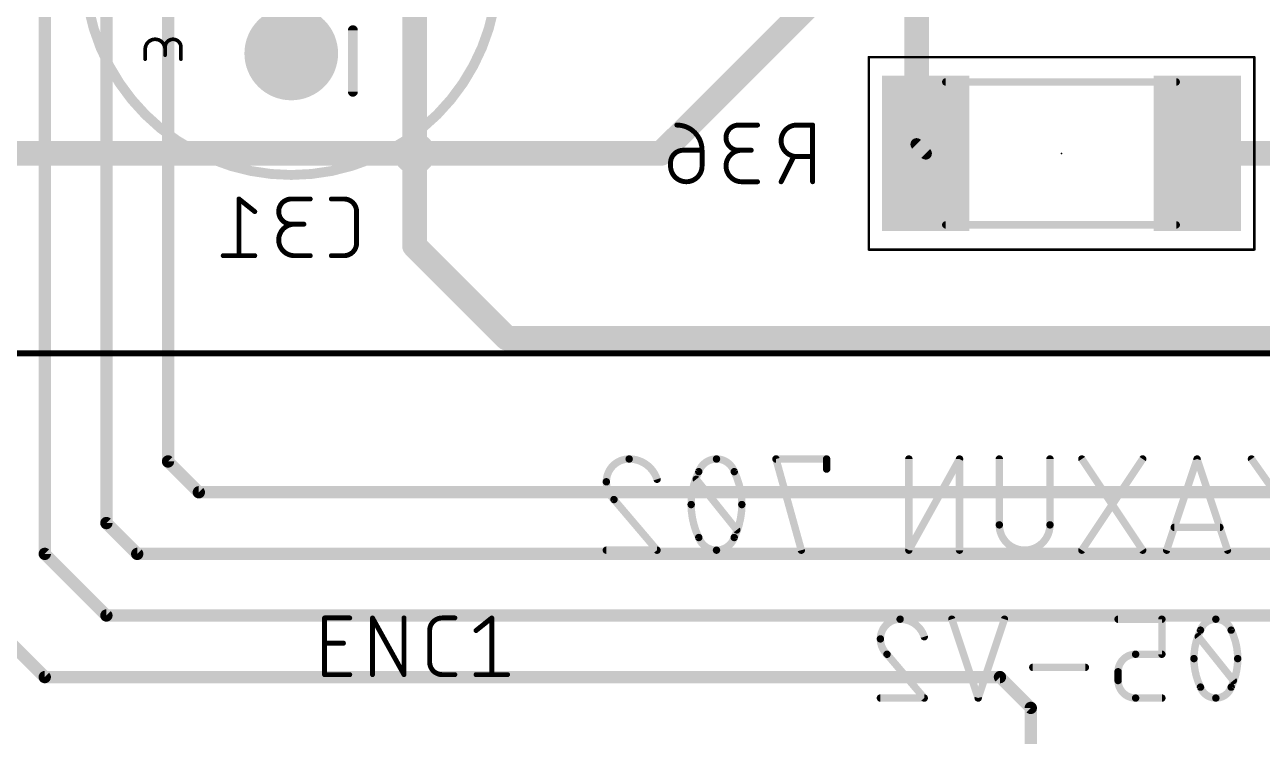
# Model space of a CAD drawing. Extents: x -10 to 79, y 9 to 113.
# Drawn here: x 11.02 to 36.52, y 27.36 to 42.02 of the extents above; entities that cross this region are included whole.
import ezdxf

# ---------------------------------------------------------------- set-up
doc = ezdxf.new("R2010")
doc.units = 0
for name, color, linetype in [('1', 12, 'CONTINUOUS'), ('16', 132, 'CONTINUOUS'), ('17', 110, 'CONTINUOUS'), ('18', 110, 'CONTINUOUS'), ('21', 253, 'CONTINUOUS'), ('22', 253, 'CONTINUOUS'), ('24', 53, 'CONTINUOUS'), ('26', 253, 'CONTINUOUS'), ('28', 253, 'CONTINUOUS'), ('40', 132, 'CONTINUOUS'), ('52', 253, 'CONTINUOUS')]:
    doc.layers.add(name, color=color, linetype=linetype)

# ---------------------------------------------------------------- blocks, each defined once
blk = doc.blocks.new('ROUNDP')
at = {"const_width": 0.5}
blk.add_lwpolyline([(0, -0.25, 1), (0, 0.25, 1), (0, -0.25)], format="xyb", dxfattribs=at)
blk = doc.blocks.new('RECT')
blk.add_solid([(-0.5, -0.5), (0.5, -0.5), (-0.5, 0.5), (0.5, 0.5)])
blk = doc.blocks.new('ROUNDV')
at = {"const_width": 0.5}
blk.add_lwpolyline([(0, -0.25, 1), (0, 0.25, 1), (0, -0.25)], format="xyb", dxfattribs=at)

msp = doc.modelspace()

# ---------------------------------------------------------------- linework, layer by layer
at = {"layer": '1'}
for points, const_width in [([(12.7, 60.96), (12.7, 31.75)], 0.254), ([(11.43, 31.115), (11.43, 57.15)], 0.254), ([(19.05, 39.37), (19.05, 53.975)], 0.508), ([(13.97, 52.705), (13.97, 33.02)], 0.254), ([(13.97, 33.02), (14.605, 32.385)], 0.254), ([(14.605, 32.385), (43.815, 32.385)], 0.254), ([(13.335, 31.115), (12.7, 31.75)], 0.254), ([(12.7, 29.845), (11.43, 31.115)], 0.254), ([(13.335, 31.115), (40.64, 31.115)], 0.254), ([(10.16, 29.845), (11.43, 28.575)], 0.254), ([(12.7, 29.845), (38.735, 29.845)], 0.254), ([(11.43, 28.575), (31.115, 28.575)], 0.254), ([(31.115, 28.575), (31.75, 27.94)], 0.254), ([(31.75, 27.94), (31.75, 26.25)], 0.254)]:
    msp.add_lwpolyline(points, dxfattribs=dict(at, const_width=const_width))
for points, const_width in [([(18.923, 39.37, 1), (19.177, 39.37)], 0.254), ([(14.0149, 33.0649, 1), (13.9251, 32.9751)], 0.127), ([(13.9065, 33.02, 1), (14.0335, 33.02)], 0.127), ([(14.605, 32.4485, 1), (14.605, 32.3215)], 0.127), ([(14.5601, 32.3401, 1), (14.6499, 32.4299)], 0.127), ([(12.7449, 31.7949, 1), (12.6551, 31.7051)], 0.127), ([(12.6365, 31.75, 1), (12.7635, 31.75)], 0.127), ([(11.4749, 31.1599, 1), (11.3851, 31.0701)], 0.127), ([(11.3665, 31.115, 1), (11.4935, 31.115)], 0.127), ([(13.335, 31.1785, 1), (13.335, 31.0515)], 0.127), ([(13.2901, 31.0701, 1), (13.3799, 31.1599)], 0.127), ([(12.7, 29.9085, 1), (12.7, 29.7815)], 0.127), ([(12.6551, 29.8001, 1), (12.7449, 29.8899)], 0.127), ([(11.43, 28.6385, 1), (11.43, 28.5115)], 0.127), ([(11.3851, 28.5301, 1), (11.4749, 28.6199)], 0.127), ([(31.1599, 28.6199, 1), (31.0701, 28.5301)], 0.127), ([(31.115, 28.5115, 1), (31.115, 28.6385)], 0.127), ([(31.8135, 27.94, 1), (31.6865, 27.94)], 0.127), ([(31.7051, 27.8951, 1), (31.7949, 27.9849)], 0.127)]:
    msp.add_lwpolyline(points, format="xyb", dxfattribs=dict(at, const_width=const_width))
at = {"layer": '16'}
for points, const_width in [([(28.575, 43.815), (24.13, 39.37)], 0.508), ([(29.3975, 39.5575), (29.3975, 42.7325)], 0.508), ([(19.05, 39.37), (2.54, 39.37)], 0.508), ([(24.13, 39.37), (19.05, 39.37)], 0.508), ([(19.05, 37.465), (19.05, 39.37)], 0.508), ([(29.3975, 39.5575), (29.585, 39.37)], 0.254), ([(38.735, 39.37), (35.185, 39.37)], 0.508), ([(20.955, 35.56), (19.05, 37.465)], 0.508), ([(40.64, 35.56), (20.955, 35.56)], 0.508)]:
    msp.add_lwpolyline(points, dxfattribs=dict(at, const_width=const_width))
for points, const_width in [([(19.05, 39.497, 1), (19.05, 39.243)], 0.254), ([(19.177, 39.37, 1), (18.923, 39.37)], 0.254), ([(19.05, 39.243, 1), (19.05, 39.497)], 0.254), ([(24.0402, 39.4598, 1), (24.2198, 39.2802)], 0.254), ([(24.13, 39.243, 1), (24.13, 39.497)], 0.254), ([(29.2705, 39.5575, 1), (29.5245, 39.5575)], 0.254), ([(29.4424, 39.6024, 1), (29.3526, 39.5126)], 0.127), ([(35.185, 39.497, 1), (35.185, 39.243)], 0.254), ([(29.5401, 39.3251, 1), (29.6299, 39.4149)], 0.127), ([(19.1398, 37.5548, 1), (18.9602, 37.3752)], 0.254), ([(18.923, 37.465, 1), (19.177, 37.465)], 0.254), ([(20.955, 35.687, 1), (20.955, 35.433)], 0.254), ([(20.8652, 35.4702, 1), (21.0448, 35.6498)], 0.254)]:
    msp.add_lwpolyline(points, format="xyb", dxfattribs=dict(at, const_width=const_width))
at = {"layer": '21'}
for points, const_width in [([(56.75, 35.25), (2.94, 35.25)], 0.127), ([(17.1958, 28.6258), (17.1958, 29.7942)], 0.1016), ([(17.1958, 29.7942), (17.7151, 29.7942)], 0.1016), ([(18.1841, 28.6258), (18.1841, 29.7942)], 0.1016), ([(18.1841, 29.7942), (18.8332, 28.6258)], 0.1016), ([(18.8332, 28.6258), (18.8332, 29.7942)], 0.1016), ([(19.6216, 29.7942), (19.8812, 29.7942)], 0.1016), ([(20.3177, 29.5346), (20.6423, 29.7942)], 0.1016), ([(20.6423, 29.7942), (20.6423, 28.6258)], 0.1016), ([(19.3619, 28.8854), (19.3619, 29.5346)], 0.1016), ([(17.1958, 29.2749), (17.5853, 29.2749)], 0.1016), ([(17.7151, 28.6258), (17.1958, 28.6258)], 0.1016), ([(19.8812, 28.6258), (19.6216, 28.6258)], 0.1016), ([(20.3177, 28.6258), (20.9668, 28.6258)], 0.1016)]:
    msp.add_lwpolyline(points, dxfattribs=dict(at, const_width=const_width))
for points, const_width in [([(17.2212, 29.7942, 1), (17.1704, 29.7942)], 0.0508), ([(17.1958, 29.8196, 1), (17.1958, 29.7688)], 0.0508), ([(17.7151, 29.7688, 1), (17.7151, 29.8196)], 0.0508), ([(18.2095, 29.7942, 1), (18.1587, 29.7942)], 0.0508), ([(18.2063, 29.8065, 1), (18.1619, 29.7819)], 0.0508), ([(18.8587, 29.7942, 1), (18.8078, 29.7942)], 0.0508), ([(19.6216, 29.7942, 0.4142), (19.3619, 29.5346)], 0.1016), ([(19.6216, 29.8196, 1), (19.6216, 29.7688)], 0.0508), ([(19.6216, 29.7688, 1), (19.6216, 29.8196)], 0.0508), ([(19.8812, 29.7688, 1), (19.8812, 29.8196)], 0.0508), ([(20.6677, 29.7942, 1), (20.6169, 29.7942)], 0.0508), ([(20.6582, 29.7744, 1), (20.6264, 29.814)], 0.0508), ([(19.3873, 29.5346, 1), (19.3365, 29.5346)], 0.0508), ([(19.3365, 29.5346, 1), (19.3873, 29.5346)], 0.0508), ([(20.3019, 29.5544, 1), (20.3336, 29.5147)], 0.0508), ([(17.1958, 29.3003, 1), (17.1958, 29.2495)], 0.0508), ([(17.5853, 29.2495, 1), (17.5853, 29.3003)], 0.0508), ([(19.3619, 28.8854, 0.4142), (19.6216, 28.6258)], 0.1016), ([(19.3873, 28.8854, 1), (19.3365, 28.8854)], 0.0508), ([(19.3365, 28.8854, 1), (19.3873, 28.8854)], 0.0508), ([(17.1958, 28.6512, 1), (17.1958, 28.6004)], 0.0508), ([(17.1704, 28.6258, 1), (17.2212, 28.6258)], 0.0508), ([(17.7151, 28.6004, 1), (17.7151, 28.6512)], 0.0508), ([(18.1587, 28.6258, 1), (18.2095, 28.6258)], 0.0508), ([(18.8078, 28.6258, 1), (18.8587, 28.6258)], 0.0508), ([(18.811, 28.6135, 1), (18.8555, 28.6381)], 0.0508), ([(19.6216, 28.6512, 1), (19.6216, 28.6004)], 0.0508), ([(19.6216, 28.6004, 1), (19.6216, 28.6512)], 0.0508), ([(19.8812, 28.6004, 1), (19.8812, 28.6512)], 0.0508), ([(20.3177, 28.6512, 1), (20.3177, 28.6004)], 0.0508), ([(20.6169, 28.6258, 1), (20.6677, 28.6258)], 0.0508), ([(20.9668, 28.6004, 1), (20.9668, 28.6512)], 0.0508)]:
    msp.add_lwpolyline(points, format="xyb", dxfattribs=dict(at, const_width=const_width))
at = {"layer": '22'}
for points, const_width in [([(16.51, 38.9255, 1), (16.51, 47.4345, 1), (16.51, 38.9255)], 0.2032), ([(17.8308, 41.91, 1), (17.7292, 41.91)], 0.1016), ([(17.7292, 40.64, 1), (17.8308, 40.64)], 0.1016), ([(23.4735, 33.0708, 0.4142), (23.0036, 32.6009)], 0.1524), ([(24.0478, 32.6531, 0.3252), (23.4735, 33.0708)], 0.1524), ([(23.4735, 33.1089, 1), (23.4735, 33.0327)], 0.0762), ([(23.4735, 33.0327, 1), (23.4735, 33.1089)], 0.0762), ([(25.2734, 33.0708, 0.3205), (24.9079, 32.8097)], 0.1524), ([(25.6389, 32.8097, 0.3205), (25.2734, 33.0708)], 0.1524), ([(25.2734, 33.1089, 1), (25.2734, 33.0327)], 0.0762), ([(25.2734, 33.0327, 1), (25.2734, 33.1089)], 0.0762), ([(26.499, 33.1089, 1), (26.499, 33.0327)], 0.0762), ([(26.5357, 33.081, 1), (26.4623, 33.0606)], 0.0762), ([(27.5813, 33.0708, 1), (27.5051, 33.0708)], 0.0762), ([(27.5051, 32.862, 1), (27.5813, 32.862)], 0.0762), ([(27.5432, 33.0327, 1), (27.5432, 33.1089)], 0.0762), ([(29.2752, 33.0708, 1), (29.199, 33.0708)], 0.0762), ([(30.3194, 33.0708, 1), (30.2432, 33.0708)], 0.0762), ([(30.3146, 33.0523, 1), (30.248, 33.0893)], 0.0762), ([(31.1394, 33.0708, 1), (31.0632, 33.0708)], 0.0762), ([(32.1836, 33.0708, 1), (32.1074, 33.0708)], 0.0762), ([(32.8346, 33.0919, 1), (32.7712, 33.0497)], 0.0762), ([(34.0876, 33.0497, 1), (34.0242, 33.0919)], 0.0762), ([(35.2133, 33.0828, 1), (35.141, 33.0588)], 0.0762), ([(35.2133, 33.0588, 1), (35.141, 33.0828)], 0.0762), ([(36.3294, 33.0928, 1), (36.2672, 33.0488)], 0.0762), ([(23.0036, 32.6009, 0.2053), (23.1602, 32.2354)], 0.1524), ([(23.0417, 32.6009, 1), (22.9655, 32.6009)], 0.0762), ([(24.0115, 32.6414, 1), (24.084, 32.6648)], 0.0762), ([(24.9079, 32.8097, 0.1139), (24.7513, 32.131)], 0.1524), ([(24.8855, 32.6769, 1), (24.8259, 32.6293)], 0.0762), ([(24.8719, 32.8221, 1), (24.9439, 32.7974)], 0.0762), ([(24.9422, 32.793, 1), (24.8737, 32.8264)], 0.0762), ([(25.6731, 32.8264, 1), (25.6046, 32.793)], 0.0762), ([(25.7955, 32.131, 0.1139), (25.6389, 32.8097)], 0.1524), ([(25.6028, 32.7974, 1), (25.6749, 32.8221)], 0.0762), ([(22.9655, 32.6009, 1), (23.0417, 32.6009)], 0.0762), ([(23.1892, 32.2601, 1), (23.1312, 32.2107)], 0.0762), ([(23.1339, 32.2078, 1), (23.1865, 32.263)], 0.0762), ([(24.7513, 32.131, 0.1139), (24.9079, 31.4523)], 0.1524), ([(24.7894, 32.131, 1), (24.7132, 32.131)], 0.0762), ([(24.7132, 32.131, 1), (24.7894, 32.131)], 0.0762), ([(25.6389, 31.4523, 0.1139), (25.7955, 32.131)], 0.1524), ([(25.8336, 32.131, 1), (25.7574, 32.131)], 0.0762), ([(25.7574, 32.131, 1), (25.8336, 32.131)], 0.0762), ([(25.6613, 31.5851, 1), (25.7208, 31.6327)], 0.0762), ([(31.1013, 31.7133, 1), (32.1455, 31.7133)], 0.1524), ([(31.1394, 31.7133, 1), (31.0632, 31.7133)], 0.0762), ([(31.0632, 31.7133, 1), (31.1394, 31.7133)], 0.0762), ([(32.1836, 31.7133, 1), (32.1074, 31.7133)], 0.0762), ([(32.1074, 31.7133, 1), (32.1836, 31.7133)], 0.0762), ([(34.7072, 31.6992, 1), (34.7072, 31.623)], 0.0762), ([(35.647, 31.623, 1), (35.647, 31.6992)], 0.0762), ([(24.9079, 31.4523, 0.3205), (25.2734, 31.1912)], 0.1524), ([(24.944, 31.4646, 1), (24.8719, 31.4399)], 0.0762), ([(24.8737, 31.4356, 1), (24.9422, 31.4689)], 0.0762), ([(25.2734, 31.1912, 0.3205), (25.6389, 31.4523)], 0.1524), ([(25.6046, 31.4689, 1), (25.6731, 31.4356)], 0.0762), ([(25.6749, 31.4399, 1), (25.6028, 31.4646)], 0.0762), ([(23.0036, 31.2293, 1), (23.0036, 31.1531)], 0.0762), ([(24.0188, 31.1665, 1), (24.0768, 31.2159)], 0.0762), ([(24.0478, 31.1531, 1), (24.0478, 31.2293)], 0.0762), ([(25.2734, 31.2293, 1), (25.2734, 31.1531)], 0.0762), ([(25.2734, 31.1531, 1), (25.2734, 31.2293)], 0.0762), ([(26.9844, 31.181, 1), (27.0578, 31.2014)], 0.0762), ([(29.2038, 31.2097, 1), (29.2704, 31.1727)], 0.0762), ([(29.199, 31.1912, 1), (29.2752, 31.1912)], 0.0762), ([(30.2432, 31.1912, 1), (30.3194, 31.1912)], 0.0762), ([(32.7712, 31.2123, 1), (32.8346, 31.1701)], 0.0762), ([(34.0242, 31.1701, 1), (34.0876, 31.2123)], 0.0762), ([(34.5145, 31.2032, 1), (34.5867, 31.1792)], 0.0762), ([(35.7675, 31.1792, 1), (35.8398, 31.2032)], 0.0762), ([(29.0576, 29.7688, 0.4142), (28.6512, 29.3624)], 0.1524), ([(29.5543, 29.4076, 0.3252), (29.0576, 29.7688)], 0.1524), ([(29.0576, 29.8069, 1), (29.0576, 29.7307)], 0.0762), ([(29.0576, 29.7307, 1), (29.0576, 29.8069)], 0.0762), ([(30.1602, 29.7808, 1), (30.0879, 29.7568)], 0.0762), ([(31.2439, 29.7568, 1), (31.1716, 29.7808)], 0.0762), ([(33.549, 29.8069, 1), (33.549, 29.7307)], 0.0762), ([(34.4902, 29.7688, 1), (34.414, 29.7688)], 0.0762), ([(34.4521, 29.7307, 1), (34.4521, 29.8069)], 0.0762), ([(35.5637, 29.7688, 0.3205), (35.2476, 29.543)], 0.1524), ([(35.8798, 29.543, 0.3205), (35.5637, 29.7688)], 0.1524), ([(35.5637, 29.8069, 1), (35.5637, 29.7307)], 0.0762), ([(35.5637, 29.7307, 1), (35.5637, 29.8069)], 0.0762), ([(35.2476, 29.543, 0.1139), (35.1121, 28.956)], 0.1524), ([(35.2115, 29.5554, 1), (35.2836, 29.5307)], 0.0762), ([(35.2818, 29.5263, 1), (35.2133, 29.5597)], 0.0762), ([(35.914, 29.5597, 1), (35.8455, 29.5263)], 0.0762), ([(36.0152, 28.956, 0.1139), (35.8798, 29.543)], 0.1524), ([(35.8437, 29.5307, 1), (35.9158, 29.5554)], 0.0762), ([(28.6512, 29.3624, 0.2053), (28.7867, 29.0463)], 0.1524), ([(28.6893, 29.3624, 1), (28.6131, 29.3624)], 0.0762), ([(28.6131, 29.3624, 1), (28.6893, 29.3624)], 0.0762), ([(29.5181, 29.3958, 1), (29.5906, 29.4193)], 0.0762), ([(35.2322, 29.4314, 1), (35.1727, 29.3838)], 0.0762), ([(28.8157, 29.071, 1), (28.7576, 29.0216)], 0.0762), ([(28.7604, 29.0187, 1), (28.8129, 29.0739)], 0.0762), ([(33.9102, 29.0463, 0.4142), (33.549, 28.6851)], 0.1524), ([(33.9102, 29.0844, 1), (33.9102, 29.0082)], 0.0762), ([(33.9102, 29.0082, 1), (33.9102, 29.0844)], 0.0762), ([(34.414, 29.0463, 1), (34.4902, 29.0463)], 0.0762), ([(34.4521, 29.0082, 1), (34.4521, 29.0844)], 0.0762), ([(31.7913, 28.8135, 1), (31.7913, 28.7373)], 0.0762), ([(32.8751, 28.7373, 1), (32.8751, 28.8135)], 0.0762), ([(35.1121, 28.956, 0.1139), (35.2476, 28.369)], 0.1524), ([(35.1502, 28.956, 1), (35.074, 28.956)], 0.0762), ([(35.074, 28.956, 1), (35.1502, 28.956)], 0.0762), ([(35.8798, 28.369, 0.1139), (36.0152, 28.956)], 0.1524), ([(36.0533, 28.956, 1), (35.9771, 28.956)], 0.0762), ([(35.9771, 28.956, 1), (36.0533, 28.956)], 0.0762), ([(33.5871, 28.6851, 1), (33.5109, 28.6851)], 0.0762), ([(33.5109, 28.6851, 1), (33.5871, 28.6851)], 0.0762), ([(33.549, 28.5044, 0.4142), (33.9102, 28.1432)], 0.1524), ([(33.5871, 28.5044, 1), (33.5109, 28.5044)], 0.0762), ([(35.8952, 28.4806, 1), (35.9547, 28.5282)], 0.0762), ([(33.5109, 28.5044, 1), (33.5871, 28.5044)], 0.0762), ([(35.2836, 28.3813, 1), (35.2115, 28.3566)], 0.0762), ([(35.2476, 28.369, 0.3205), (35.5637, 28.1432)], 0.1524), ([(35.2133, 28.3523, 1), (35.2818, 28.3857)], 0.0762), ([(35.5637, 28.1432, 0.3205), (35.8798, 28.369)], 0.1524), ([(35.8455, 28.3857, 1), (35.914, 28.3523)], 0.0762), ([(35.9158, 28.3566, 1), (35.8437, 28.3813)], 0.0762), ([(28.6512, 28.1813, 1), (28.6512, 28.1051)], 0.0762), ([(29.5253, 28.1185, 1), (29.5833, 28.1679)], 0.0762), ([(29.5543, 28.1051, 1), (29.5543, 28.1813)], 0.0762), ([(30.6297, 28.1552, 1), (30.702, 28.1312)], 0.0762), ([(30.6297, 28.1312, 1), (30.702, 28.1552)], 0.0762), ([(33.9102, 28.1813, 1), (33.9102, 28.1051)], 0.0762), ([(33.9102, 28.1051, 1), (33.9102, 28.1813)], 0.0762), ([(34.4521, 28.1051, 1), (34.4521, 28.1813)], 0.0762), ([(35.5637, 28.1813, 1), (35.5637, 28.1051)], 0.0762), ([(35.5637, 28.1051, 1), (35.5637, 28.1813)], 0.0762)]:
    msp.add_lwpolyline(points, format="xyb", dxfattribs=dict(at, const_width=const_width))
for points, const_width in [([(17.78, 41.91), (17.78, 40.64)], 0.2032), ([(27.5432, 33.0708), (26.499, 33.0708)], 0.1524), ([(26.499, 33.0708), (27.0211, 31.1912)], 0.1524), ([(27.5432, 32.862), (27.5432, 33.0708)], 0.1524), ([(30.2813, 33.0708), (29.2371, 31.1912)], 0.1524), ([(29.2371, 31.1912), (29.2371, 33.0708)], 0.1524), ([(30.2813, 31.1912), (30.2813, 33.0708)], 0.1524), ([(31.1013, 31.7133), (31.1013, 33.0708)], 0.1524), ([(32.1455, 33.0708), (32.1455, 31.7133)], 0.1524), ([(34.0559, 31.1912), (32.8029, 33.0708)], 0.1524), ([(34.0559, 33.0708), (32.8029, 31.1912)], 0.1524), ([(35.1771, 33.0708), (34.5506, 31.1912)], 0.1524), ([(35.8037, 31.1912), (35.1771, 33.0708)], 0.1524), ([(36.9249, 32.1832), (36.2983, 33.0708)], 0.1524), ([(25.6911, 31.6089), (24.8557, 32.6531)], 0.1524), ([(23.1602, 32.2354), (24.0478, 31.1912)], 0.1524), ([(34.7072, 31.6611), (35.647, 31.6611)], 0.1524), ([(24.0478, 31.1912), (23.0036, 31.1912)], 0.1524), ([(30.6659, 28.1432), (30.124, 29.7688)], 0.1524), ([(31.2077, 29.7688), (30.6659, 28.1432)], 0.1524), ([(34.4521, 29.7688), (33.549, 29.7688)], 0.1524), ([(34.4521, 29.0463), (34.4521, 29.7688)], 0.1524), ([(35.9249, 28.5044), (35.2024, 29.4076)], 0.1524), ([(28.7867, 29.0463), (29.5543, 28.1432)], 0.1524), ([(33.9102, 29.0463), (34.4521, 29.0463)], 0.1524), ([(32.8751, 28.7754), (31.7913, 28.7754)], 0.1524), ([(33.549, 28.5044), (33.549, 28.6851)], 0.1524), ([(29.5543, 28.1432), (28.6512, 28.1432)], 0.1524), ([(34.4521, 28.1432), (33.9102, 28.1432)], 0.1524)]:
    msp.add_lwpolyline(points, dxfattribs=dict(at, const_width=const_width))
at = {"layer": '24'}
msp.add_point((32.385, 39.37), dxfattribs=at)
at = {"layer": '26'}
for points, const_width in [([(24.9756, 39.4349, 0.4142), (24.4563, 39.9542)], 0.1016), ([(24.4563, 39.9796, 1), (24.4563, 39.9288)], 0.0508), ([(25.7291, 39.9542, 1), (25.7291, 39.4349)], 0.1016), ([(25.7291, 39.9796, 1), (25.7291, 39.9288)], 0.0508), ([(25.7291, 39.9288, 1), (25.7291, 39.9796)], 0.0508), ([(26.1186, 39.9288, 1), (26.1186, 39.9796)], 0.0508), ([(26.9296, 39.9542, 1), (26.9296, 39.3051)], 0.1016), ([(26.9296, 39.9796, 1), (26.9296, 39.9288)], 0.0508), ([(26.9296, 39.9288, 1), (26.9296, 39.9796)], 0.0508), ([(27.2796, 39.9542, 1), (27.2288, 39.9542)], 0.0508), ([(27.2542, 39.9288, 1), (27.2542, 39.9796)], 0.0508), ([(24.5861, 39.4349, 0.4142), (24.3265, 39.1753)], 0.1016), ([(24.5861, 39.4603, 1), (24.5861, 39.4095)], 0.0508), ([(24.5861, 39.4095, 1), (24.5861, 39.4603)], 0.0508), ([(25.001, 39.4349, 1), (24.9502, 39.4349)], 0.0508), ([(24.9502, 39.4349, 1), (25.001, 39.4349)], 0.0508), ([(24.9756, 39.4095, 1), (24.9756, 39.4603)], 0.0508), ([(25.794, 39.4349, 1), (25.794, 38.7858)], 0.1016), ([(25.7291, 39.4603, 1), (25.7291, 39.4095)], 0.0508), ([(25.7291, 39.4095, 1), (25.7291, 39.4603)], 0.0508), ([(25.794, 39.4095, 1), (25.794, 39.4603)], 0.0508), ([(25.9887, 39.4095, 1), (25.9887, 39.4603)], 0.0508), ([(26.8875, 39.2937, 1), (26.842, 39.3164)], 0.0508), ([(26.9296, 39.3305, 1), (26.9296, 39.2797)], 0.0508), ([(26.9296, 39.2797, 1), (26.9296, 39.3305)], 0.0508), ([(27.2542, 39.2797, 1), (27.2542, 39.3305)], 0.0508), ([(24.3519, 39.1753, 1), (24.3011, 39.1753)], 0.0508), ([(24.3011, 39.1753, 1), (24.3519, 39.1753)], 0.0508), ([(24.3265, 39.1104, 1), (24.9756, 39.1104)], 0.1016), ([(24.3519, 39.1104, 1), (24.3011, 39.1104)], 0.0508), ([(24.3011, 39.1104, 1), (24.3519, 39.1104)], 0.0508), ([(25.001, 39.1104, 1), (24.9502, 39.1104)], 0.0508), ([(24.9502, 39.1104, 1), (25.001, 39.1104)], 0.0508), ([(25.794, 38.8112, 1), (25.794, 38.7604)], 0.0508), ([(25.794, 38.7604, 1), (25.794, 38.8112)], 0.0508), ([(26.1186, 38.7604, 1), (26.1186, 38.8112)], 0.0508), ([(26.5824, 38.7972, 1), (26.6278, 38.7744)], 0.0508), ([(27.2288, 38.7858, 1), (27.2796, 38.7858)], 0.0508), ([(15.4582, 38.4302, 1), (15.4074, 38.4302)], 0.0508), ([(15.4487, 38.45, 1), (15.417, 38.4104)], 0.0508), ([(16.5109, 38.4302, 1), (16.5109, 37.9109)], 0.1016), ([(16.5109, 38.4556, 1), (16.5109, 38.4048)], 0.0508), ([(16.5109, 38.4048, 1), (16.5109, 38.4556)], 0.0508), ([(16.9004, 38.4048, 1), (16.9004, 38.4556)], 0.0508), ([(17.3369, 38.4556, 1), (17.3369, 38.4048)], 0.0508), ([(17.8562, 38.1706, 0.4142), (17.5966, 38.4302)], 0.1016), ([(17.5966, 38.4556, 1), (17.5966, 38.4048)], 0.0508), ([(17.5966, 38.4048, 1), (17.5966, 38.4556)], 0.0508), ([(15.7415, 38.1507, 1), (15.7733, 38.1904)], 0.0508), ([(17.8816, 38.1706, 1), (17.8308, 38.1706)], 0.0508), ([(17.8308, 38.1706, 1), (17.8816, 38.1706)], 0.0508), ([(16.5758, 37.9109, 1), (16.5758, 37.2618)], 0.1016), ([(16.5109, 37.9363, 1), (16.5109, 37.8855)], 0.0508), ([(16.5109, 37.8855, 1), (16.5109, 37.9363)], 0.0508), ([(16.5758, 37.8855, 1), (16.5758, 37.9363)], 0.0508), ([(16.7706, 37.8855, 1), (16.7706, 37.9363)], 0.0508), ([(17.5966, 37.2618, 0.4142), (17.8562, 37.5214)], 0.1016), ([(17.8816, 37.5214, 1), (17.8308, 37.5214)], 0.0508), ([(17.8308, 37.5214, 1), (17.8816, 37.5214)], 0.0508), ([(15.1083, 37.2872, 1), (15.1083, 37.2364)], 0.0508), ([(15.4074, 37.2618, 1), (15.4582, 37.2618)], 0.0508), ([(15.7574, 37.2364, 1), (15.7574, 37.2872)], 0.0508), ([(16.5758, 37.2872, 1), (16.5758, 37.2364)], 0.0508), ([(16.5758, 37.2364, 1), (16.5758, 37.2872)], 0.0508), ([(16.9004, 37.2364, 1), (16.9004, 37.2872)], 0.0508), ([(17.3369, 37.2872, 1), (17.3369, 37.2364)], 0.0508), ([(17.5966, 37.2872, 1), (17.5966, 37.2364)], 0.0508), ([(17.5966, 37.2364, 1), (17.5966, 37.2872)], 0.0508)]:
    msp.add_lwpolyline(points, format="xyb", dxfattribs=dict(at, const_width=const_width))
at = {"layer": '26', "const_width": 0.1016}
for points in [[(26.1186, 39.9542), (25.7291, 39.9542)], [(27.2542, 39.9542), (26.9296, 39.9542)], [(27.2542, 38.7858), (27.2542, 39.9542)], [(24.9756, 39.4349), (24.5861, 39.4349)], [(24.9756, 39.1104), (24.9756, 39.4349)], [(25.7291, 39.4349), (25.9887, 39.4349)], [(26.6051, 38.7858), (26.8647, 39.3051)], [(26.9296, 39.3051), (27.2542, 39.3051)], [(24.3265, 39.1753), (24.3265, 39.1104)], [(26.1186, 38.7858), (25.794, 38.7858)], [(15.7574, 38.1706), (15.4328, 38.4302)], [(15.4328, 38.4302), (15.4328, 37.2618)], [(16.9004, 38.4302), (16.5109, 38.4302)], [(17.5966, 38.4302), (17.3369, 38.4302)], [(17.8562, 37.5214), (17.8562, 38.1706)], [(16.5109, 37.9109), (16.7706, 37.9109)], [(15.7574, 37.2618), (15.1083, 37.2618)], [(16.9004, 37.2618), (16.5758, 37.2618)], [(17.3369, 37.2618), (17.5966, 37.2618)]]:
    msp.add_lwpolyline(points, dxfattribs=at)
at = {"layer": '28'}
for points, const_width in [([(13.9093, 41.5177, 1), (13.5001, 41.5177)], 0.0762), ([(14.2367, 41.5586, 1), (13.9093, 41.5586)], 0.0762), ([(13.9284, 41.5586, 1), (13.8903, 41.5586)], 0.0381), ([(13.8903, 41.5586, 1), (13.9284, 41.5586)], 0.0381), ([(14.2558, 41.5586, 1), (14.2177, 41.5586)], 0.0381), ([(14.2177, 41.5586, 1), (14.2558, 41.5586)], 0.0381), ([(13.5191, 41.5177, 1), (13.481, 41.5177)], 0.0381), ([(13.481, 41.5177, 1), (13.5191, 41.5177)], 0.0381), ([(13.481, 41.3131, 1), (13.5191, 41.3131)], 0.0381), ([(13.8903, 41.5177, 1), (13.9284, 41.5177)], 0.0381), ([(13.8903, 41.3949, 1), (13.9284, 41.3949)], 0.0381), ([(14.2177, 41.3131, 1), (14.2558, 41.3131)], 0.0381)]:
    msp.add_lwpolyline(points, format="xyb", dxfattribs=dict(at, const_width=const_width))
at = {"layer": '28', "const_width": 0.0762}
for points in [[(13.9093, 41.5586), (13.9093, 41.3949)], [(14.2367, 41.3131), (14.2367, 41.5586)], [(13.5001, 41.3131), (13.5001, 41.5177)]]:
    msp.add_lwpolyline(points, dxfattribs=at)
at = {"layer": '40', "const_width": 0.0508}
for points in [[(36.358, 41.353), (28.412, 41.353)], [(28.412, 41.353), (28.412, 37.387)], [(36.358, 37.387), (36.358, 41.353)], [(28.412, 37.387), (36.358, 37.387)]]:
    msp.add_lwpolyline(points, dxfattribs=at)
at = {"layer": '40', "const_width": 0.0254}
for points in [[(28.412, 41.3657, 1), (28.412, 41.3403)], [(28.4247, 41.353, 1), (28.3993, 41.353)], [(36.3707, 41.353, 1), (36.3453, 41.353)], [(36.358, 41.3403, 1), (36.358, 41.3657)], [(28.412, 37.3997, 1), (28.412, 37.3743)], [(28.3993, 37.387, 1), (28.4247, 37.387)], [(36.3453, 37.387, 1), (36.3707, 37.387)], [(36.358, 37.3743, 1), (36.358, 37.3997)]]:
    msp.add_lwpolyline(points, format="xyb", dxfattribs=at)
at = {"layer": '52', "const_width": 0.1524}
for points in [[(34.747, 40.843), (29.998, 40.843)], [(34.747, 37.897), (29.998, 37.897)]]:
    msp.add_lwpolyline(points, dxfattribs=at)
at = {"layer": '52', "const_width": 0.0762}
for points in [[(29.998, 40.8811, 1), (29.998, 40.8049)], [(34.747, 40.8049, 1), (34.747, 40.8811)], [(29.998, 37.9351, 1), (29.998, 37.8589)], [(34.747, 37.8589, 1), (34.747, 37.9351)]]:
    msp.add_lwpolyline(points, format="xyb", dxfattribs=at)

# ---------------------------------------------------------------- block references
at = {"layer": '16', "xscale": 1.8, "yscale": 3.2, "rotation": 180}
for p in [(29.585, 39.37), (35.185, 39.37)]:
    msp.add_blockref('RECT', p, dxfattribs=at)
at = {"layer": '17', "xscale": 1.9304, "yscale": 1.9304, "rotation": 90}
msp.add_blockref('ROUNDP', (16.51, 41.4299), dxfattribs=at)
msp.add_blockref('ROUNDP', (16.51, 41.4299), dxfattribs=at)
at = {"layer": '18', "xscale": 0.8564, "yscale": 0.8564}
msp.add_blockref('ROUNDV', (19.05, 39.37), dxfattribs=at)
msp.add_blockref('ROUNDV', (19.05, 39.37), dxfattribs=at)
at = {"layer": '52', "xscale": 0.8499, "yscale": 3.1001, "rotation": 180}
for p in [(29.5979, 39.3707), (35.1605, 39.3707)]:
    msp.add_blockref('RECT', p, dxfattribs=at)

doc.saveas('drawing.dxf')
